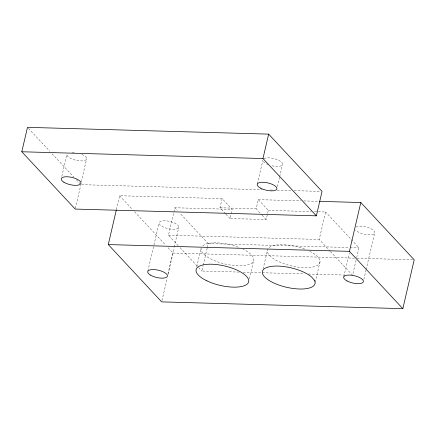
<?xml version="1.0" encoding="UTF-8"?>
<svg xmlns="http://www.w3.org/2000/svg" width="436" height="436" viewBox="0 0 436 436"><rect width="100%" height="100%" fill="white"/><g stroke="black" fill="none" stroke-linecap="round" stroke-linejoin="round"><path stroke-width="0.33" stroke-dasharray="2.18 1.64" d="M61.83 176.34L66.899 154.562M81.298 181.801L86.677 158.704M75.346 208.403L80.72 185.311M116.412 209.596L119.638 195.742L222.137 198.62L232.148 209.367L230.017 218.523L266.189 219.537L268.32 210.381L258.314 199.639L256.183 208.795L261.644 214.654M147.848 271.127L159.058 222.954M178.21 245.67L168.476 235.222L174.869 207.754L232.148 209.367M167.931 273.95L174.073 247.555M174.226 246.896L178.831 227.096M161.974 300.557L167.195 278.119M168.116 274.157L173.032 253.044L167.457 247.065M196.772 266.772L201.143 247.997A26.983 9.974 13.1 0 0 238.045 265.775A26.983 9.974 13.1 0 0 242.912 249.174M239.19 272.086L201.846 271.039L203.062 265.807M203.214 265.153L207.171 248.149M207.323 247.495L208.239 243.571L179.964 213.226M225.466 213.64L220.006 207.776L222.137 198.62M257.36 183.872L262.886 160.116M249.376 278.762L253.594 260.635M277.367 186.603L279.52 177.365M279.672 176.705L282.435 164.824M263.099 268.936L267.317 250.809M330.33 251.398L319.207 239.462L325.599 211.994L314.143 211.673M315.239 282.266L320.062 261.551M343.835 276.68L349.361 252.924M356.076 260.232L352.577 275.274L330.793 251.894M356.686 257.616L358.97 247.806L325.599 211.994M363.842 279.411L365.995 270.173M366.147 269.513L374.595 233.222M81.554 184.668L262.259 189.747M270.413 189.976L272.451 190.036M277.209 190.167L290.796 190.548M294.191 190.646L320.683 191.388M258.314 199.639L301.074 200.838M303.788 200.914L318.721 201.334M220.006 207.776L256.183 208.795M268.32 210.381L311.451 211.596M168.476 235.222L319.207 239.462M208.239 243.571L349.465 247.539M350.141 247.555L358.97 247.806M173.032 253.044L354.419 258.139M357.133 258.216L412.843 259.785M243.261 272.2L304.372 273.917M308.443 274.031L344.429 275.045M262.096 215.144L266.189 219.537M225.919 214.125L230.017 218.523M174.869 207.754L177.648 210.741M180.063 247.659L198.14 267.055M198.603 267.557L201.846 271.039M119.638 195.742L132.637 209.694M134.495 211.683L165.604 245.07M28.411 128.342L49.769 151.265M52.086 153.755L73.907 177.174M76.229 179.665L80.873 184.651M202.762 245.735A26.983 9.974 13.1 0 1 238.765 247.386M304.682 249.098A26.983 9.974 13.1 0 0 267.857 248.972A26.983 9.974 13.1 0 0 294.316 266.51A26.983 9.974 13.1 0 0 319.239 258.744L316.672 255.758A26.983 9.974 13.1 0 0 309.669 251.25M356.027 227.069A10.115 3.739 13.1 0 1 371.423 228.96A10.115 3.739 13.1 0 1 370.382 234.813A10.115 3.739 13.1 0 1 355.525 229.892M263.873 158.677A10.115 3.739 13.1 0 1 276.331 159.293A10.115 3.739 13.1 0 1 282.228 165.108A10.115 3.739 13.1 0 1 270.8 165.506M268.353 164.699A10.115 3.739 13.1 0 1 262.87 160.421M81.952 154.399A10.115 3.739 13.1 0 1 85.641 160.105A10.115 3.739 13.1 0 1 73.166 159.472A10.115 3.739 13.1 0 1 67.302 153.657M72.065 152.328A10.115 3.739 13.1 0 1 75.75 152.622M161.772 226.23A10.115 3.739 13.1 0 0 178.428 228.006A10.115 3.739 13.1 0 0 166.634 220.845A10.115 3.739 13.1 0 0 161.772 226.23"/><path stroke-width="0.65" d="M21.8 151.761L27.484 127.345L268.652 134.125L322.046 191.426L316.362 215.842L75.194 209.067L21.8 151.761L262.968 158.541L316.362 215.842M319.403 201.356L360.806 202.517L414.2 259.823L402.837 308.655L161.669 301.875L108.275 244.574L116.259 210.256M262.968 158.541L268.652 134.125M402.837 308.655L349.443 251.349L360.806 202.517M108.275 244.574L349.443 251.349M314.269 280.108L311.702 277.122A26.983 9.974 13.1 0 0 267.279 267.323A26.983 9.974 13.1 0 0 283.852 286.605A26.983 9.974 13.1 0 0 314.269 280.108M206.849 280.822A26.983 9.974 13.1 0 0 248.618 281.999A26.983 9.974 13.1 0 0 211.716 264.221A26.983 9.974 13.1 0 0 206.849 280.822M347.002 280.937A10.115 3.739 13.1 0 0 363.232 282.048A10.115 3.739 13.1 0 0 350.364 275.111A10.115 3.739 13.1 0 0 347.002 280.937M150.409 275.062A10.115 3.739 13.1 0 0 167.064 276.838A10.115 3.739 13.1 0 0 155.27 269.677A10.115 3.739 13.1 0 0 150.409 275.062M260.526 188.129A10.115 3.739 13.1 0 0 276.756 189.24A10.115 3.739 13.1 0 0 263.889 182.303A10.115 3.739 13.1 0 0 260.526 188.129M63.934 182.253A10.115 3.739 13.1 0 0 80.589 184.025A10.115 3.739 13.1 0 0 68.795 176.869A10.115 3.739 13.1 0 0 63.934 182.253"/></g></svg>
